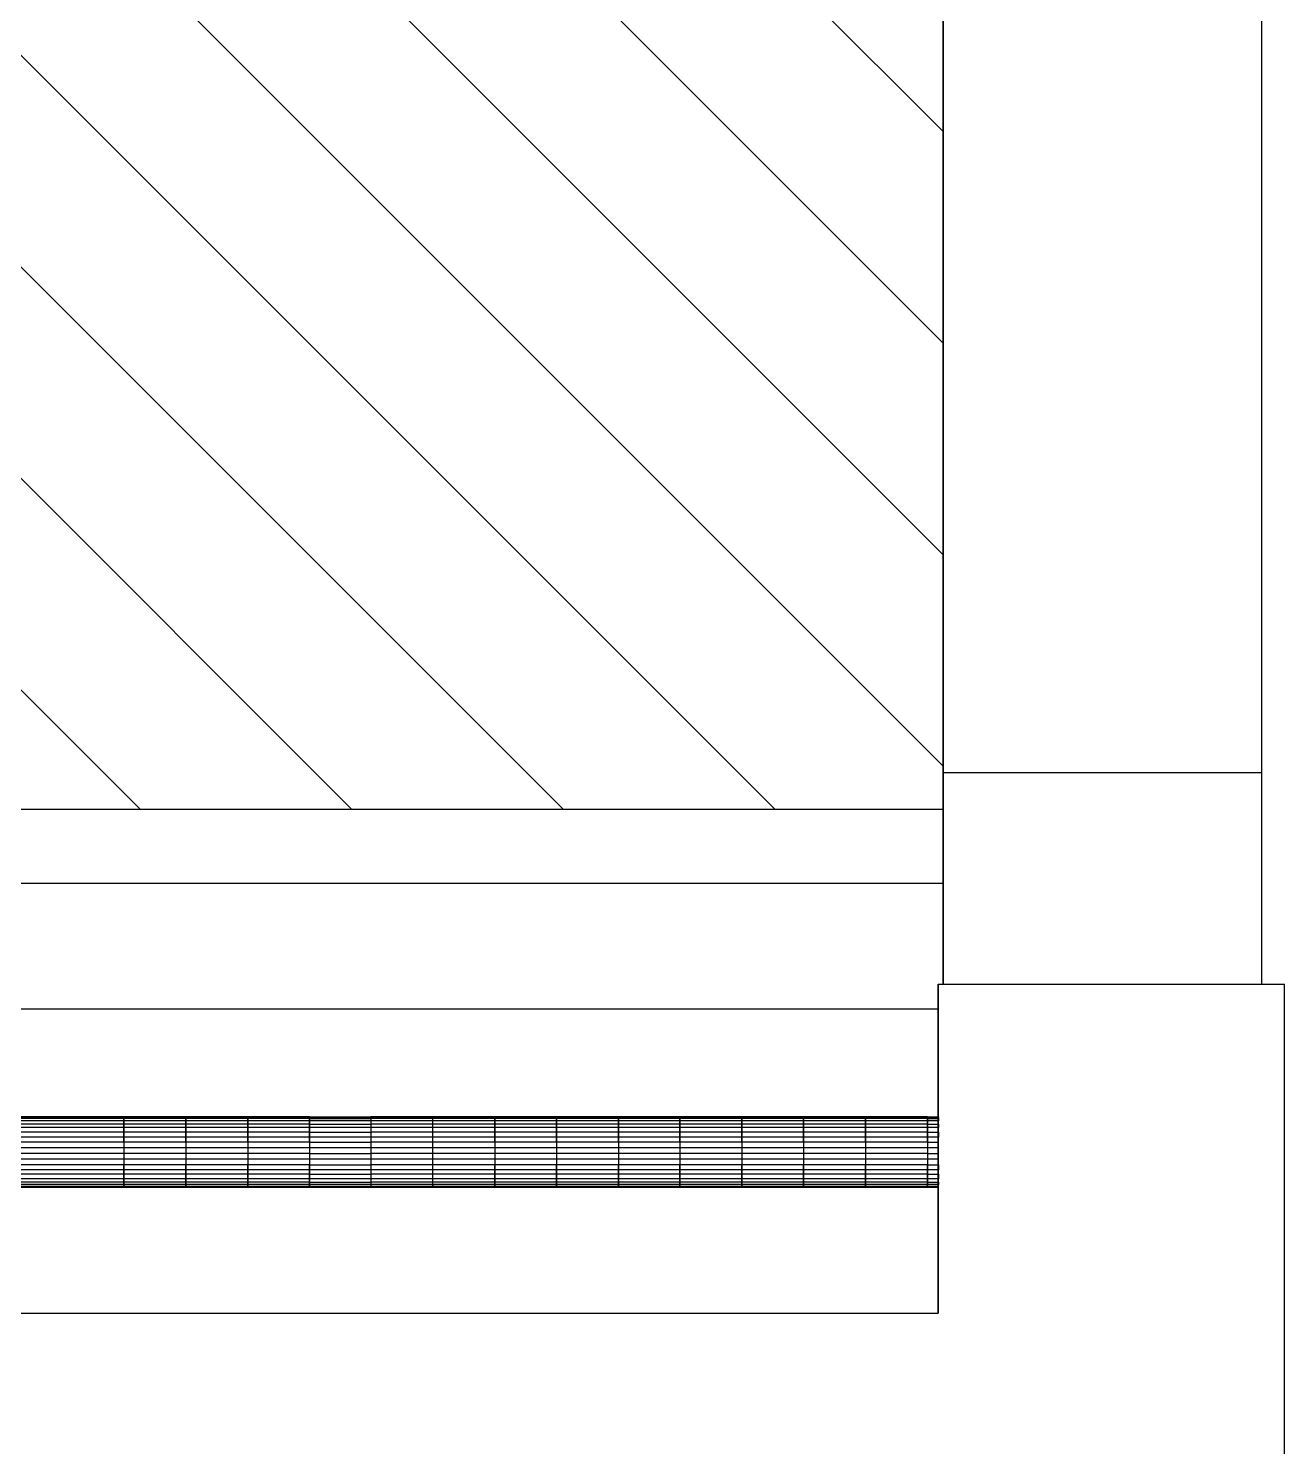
# Model space of a CAD drawing. Header units: inches. Extents: x 232 to 336, y -86 to 33.
# Drawn here: x 305.6359 to 306.0559, y -53.0307 to -52.5566 of the extents above; entities that cross this region are included whole.
import ezdxf

# ---------------------------------------------------------------- set-up
doc = ezdxf.new("R2010")
doc.units = ezdxf.units.IN
doc.header["$MEASUREMENT"] = 0
doc.layers.add('FUR', color=9, linetype='Continuous')

# ---------------------------------------------------------------- blocks, each defined once
blk = doc.blocks.new('710T')
at = {"linetype": 'Continuous'}
h = blk.add_hatch(dxfattribs=at)
h.set_pattern_fill('ANSI31', color=8, scale=400, style=0)
h.set_pattern_definition([(45, (-167838.8, -99950.68), (-35.355339, 35.355339), [])])
h.paths.add_polyline_path([(-1533.0052, 719.0517), (-1545.4198, 719.0517), (-1545.4198, 106.4646), (-1533.0052, 106.4646), (-183.8094, 106.4646), (-183.8094, 719.0517)])
for p, q in [((-1570.0609, 106.2765), (-1570.0609, 719.0517)), ((-1545.4198, 106.2765), (-1545.4198, 719.0517)), ((-1713.7693, 708.1419), (-1713.7693, 108.1575)), ((-1612.0072, 707.9538), (-1612.0072, 108.1575)), ((-1713.7693, 108.1575), (-1603.7308, 108.1575)), ((-1603.7308, 108.1575), (-1713.7693, 108.1575)), ((-1603.9189, 106.4646), (-1533.0052, 106.4646)), ((-1533.0052, 106.4646), (-1603.9189, 106.4646)), ((-1603.7308, 108.1575), (-1603.7308, -7.7121)), ((-1533.0052, 106.4646), (-134.5272, 106.4646)), ((-134.5272, 106.4646), (-1533.0052, 106.4646)), ((-1533.0052, 106.4646), (-1533.0052, 0)), ((-1533.0052, 0), (-1603.7308, 0)), ((-1533.0052, 0), (-1603.7308, 0)), ((-134.5272, 0), (-1533.0052, 0)), ((-134.5272, 0), (-1533.0052, 0)), ((-2080, -7.7121), (-1603.7308, -7.7121))]:
    blk.add_line(p, q, dxfattribs=at)
at = {"color": 8, "linetype": 'Continuous'}
for p, q in [((-1671.6349, 424.299), (-1671.6349, 380.3382)), ((-1671.6349, 424.299), (-1671.6349, 380.3382)), ((-1671.4468, 380.3382), (-1671.4468, 424.299)), ((-1670.6944, 380.3382), (-1670.6944, 424.299)), ((-1669.942, 380.3382), (-1669.942, 424.299)), ((-1668.8134, 380.3382), (-1668.8134, 424.299)), ((-1667.3086, 380.3382), (-1667.3086, 424.299)), ((-1665.8038, 380.3382), (-1665.8038, 424.299)), ((-1664.1109, 380.3382), (-1664.1109, 424.299)), ((-1662.2299, 380.3382), (-1662.2299, 424.299)), ((-1660.3489, 380.3382), (-1660.3489, 424.299)), ((-1658.4679, 380.3382), (-1658.4679, 424.299)), ((-1656.5869, 380.3382), (-1656.5869, 424.299)), ((-1654.894, 380.3382), (-1654.894, 424.299)), ((-1653.2011, 380.3382), (-1653.2011, 424.299)), ((-1651.6963, 380.3382), (-1651.6963, 424.299)), ((-1650.5677, 380.3382), (-1650.5677, 424.299)), ((-1649.4391, 380.3382), (-1649.4391, 424.299)), ((-1648.6867, 380.3382), (-1648.6867, 424.299)), ((-1648.3105, 380.3382), (-1648.3105, 424.299)), ((-1648.1224, 380.3382), (-1648.1224, 424.299)), ((-1671.6349, 380.3382), (-1671.6349, 359.6472)), ((-1671.6349, 380.3382), (-1671.6349, 359.6472)), ((-1671.4468, 380.3382), (-1671.6349, 380.3382)), ((-1670.6944, 380.3382), (-1671.6349, 380.3382)), ((-1671.6349, 380.3382), (-1671.4468, 380.3382)), ((-1671.4468, 359.6472), (-1671.4468, 380.3382)), ((-1671.4468, 380.3382), (-1670.6944, 380.3382)), ((-1670.6944, 380.3382), (-1671.4468, 380.3382)), ((-1670.6944, 359.6472), (-1670.6944, 380.3382)), ((-1670.6944, 380.3382), (-1669.942, 380.3382)), ((-1669.942, 380.3382), (-1670.6944, 380.3382)), ((-1669.942, 359.6472), (-1669.942, 380.3382)), ((-1669.942, 380.3382), (-1668.8134, 380.3382)), ((-1668.8134, 380.3382), (-1669.942, 380.3382)), ((-1668.8134, 359.6472), (-1668.8134, 380.3382)), ((-1668.8134, 380.3382), (-1667.3086, 380.3382)), ((-1667.3086, 380.3382), (-1668.8134, 380.3382)), ((-1667.3086, 359.6472), (-1667.3086, 380.3382)), ((-1667.3086, 380.3382), (-1665.8038, 380.3382)), ((-1665.8038, 380.3382), (-1667.3086, 380.3382)), ((-1665.8038, 359.6472), (-1665.8038, 380.3382)), ((-1665.8038, 380.3382), (-1664.1109, 380.3382)), ((-1664.1109, 380.3382), (-1665.8038, 380.3382)), ((-1664.1109, 359.6472), (-1664.1109, 380.3382)), ((-1662.2299, 380.3382), (-1664.1109, 380.3382)), ((-1662.2299, 359.6472), (-1662.2299, 380.3382)), ((-1660.3489, 380.3382), (-1662.2299, 380.3382)), ((-1660.3489, 359.6472), (-1660.3489, 380.3382)), ((-1658.4679, 380.3382), (-1660.3489, 380.3382)), ((-1658.4679, 359.6472), (-1658.4679, 380.3382)), ((-1656.5869, 380.3382), (-1658.4679, 380.3382)), ((-1656.5869, 359.6472), (-1656.5869, 380.3382)), ((-1656.5869, 380.3382), (-1654.894, 380.3382)), ((-1654.894, 380.3382), (-1656.5869, 380.3382)), ((-1654.894, 359.6472), (-1654.894, 380.3382)), ((-1654.894, 380.3382), (-1653.2011, 380.3382)), ((-1653.2011, 380.3382), (-1654.894, 380.3382)), ((-1653.2011, 359.6472), (-1653.2011, 380.3382)), ((-1653.2011, 380.3382), (-1651.6963, 380.3382)), ((-1651.6963, 380.3382), (-1653.2011, 380.3382)), ((-1651.6963, 359.6472), (-1651.6963, 380.3382)), ((-1651.6963, 380.3382), (-1650.5677, 380.3382)), ((-1650.5677, 380.3382), (-1651.6963, 380.3382)), ((-1650.5677, 359.6472), (-1650.5677, 380.3382)), ((-1650.5677, 380.3382), (-1649.4391, 380.3382)), ((-1649.4391, 380.3382), (-1650.5677, 380.3382)), ((-1649.4391, 359.6472), (-1649.4391, 380.3382)), ((-1649.4391, 380.3382), (-1648.6867, 380.3382)), ((-1648.6867, 380.3382), (-1649.4391, 380.3382)), ((-1648.6867, 359.6472), (-1648.6867, 380.3382)), ((-1648.6867, 380.3382), (-1648.3105, 380.3382)), ((-1648.3105, 380.3382), (-1648.6867, 380.3382)), ((-1648.3105, 359.6472), (-1648.3105, 380.3382)), ((-1648.3105, 380.3382), (-1648.1224, 380.3382)), ((-1648.1224, 359.6472), (-1648.1224, 380.3382)), ((-1671.6349, 359.6472), (-1671.6349, 338.9562)), ((-1671.6349, 359.6472), (-1671.6349, 338.9562)), ((-1671.4468, 359.6472), (-1671.6349, 359.6472)), ((-1670.6944, 359.6472), (-1671.6349, 359.6472)), ((-1671.6349, 359.6472), (-1671.4468, 359.6472)), ((-1671.4468, 338.9562), (-1671.4468, 359.6472)), ((-1671.4468, 359.6472), (-1670.6944, 359.6472)), ((-1670.6944, 359.6472), (-1671.4468, 359.6472)), ((-1670.6944, 338.9562), (-1670.6944, 359.6472)), ((-1670.6944, 359.6472), (-1669.942, 359.6472)), ((-1669.942, 359.6472), (-1670.6944, 359.6472)), ((-1669.942, 338.9562), (-1669.942, 359.6472)), ((-1669.942, 359.6472), (-1668.8134, 359.6472)), ((-1668.8134, 359.6472), (-1669.942, 359.6472)), ((-1668.8134, 338.9562), (-1668.8134, 359.6472)), ((-1668.8134, 359.6472), (-1667.3086, 359.6472)), ((-1667.3086, 359.6472), (-1668.8134, 359.6472)), ((-1667.3086, 338.9562), (-1667.3086, 359.6472)), ((-1667.3086, 359.6472), (-1665.8038, 359.6472)), ((-1665.8038, 359.6472), (-1667.3086, 359.6472)), ((-1665.8038, 338.9562), (-1665.8038, 359.6472)), ((-1665.8038, 359.6472), (-1664.1109, 359.6472)), ((-1664.1109, 359.6472), (-1665.8038, 359.6472)), ((-1664.1109, 338.9562), (-1664.1109, 359.6472)), ((-1662.2299, 359.6472), (-1664.1109, 359.6472)), ((-1662.2299, 338.9562), (-1662.2299, 359.6472)), ((-1660.3489, 359.6472), (-1662.2299, 359.6472)), ((-1660.3489, 338.9562), (-1660.3489, 359.6472)), ((-1658.4679, 359.6472), (-1660.3489, 359.6472)), ((-1658.4679, 338.9562), (-1658.4679, 359.6472)), ((-1656.5869, 359.6472), (-1658.4679, 359.6472)), ((-1656.5869, 338.9562), (-1656.5869, 359.6472)), ((-1656.5869, 359.6472), (-1654.894, 359.6472)), ((-1654.894, 359.6472), (-1656.5869, 359.6472)), ((-1654.894, 338.9562), (-1654.894, 359.6472)), ((-1654.894, 359.6472), (-1653.2011, 359.6472)), ((-1653.2011, 359.6472), (-1654.894, 359.6472)), ((-1653.2011, 338.9562), (-1653.2011, 359.6472)), ((-1653.2011, 359.6472), (-1651.6963, 359.6472)), ((-1651.6963, 359.6472), (-1653.2011, 359.6472)), ((-1651.6963, 338.9562), (-1651.6963, 359.6472)), ((-1651.6963, 359.6472), (-1650.5677, 359.6472)), ((-1650.5677, 359.6472), (-1651.6963, 359.6472)), ((-1650.5677, 338.9562), (-1650.5677, 359.6472)), ((-1650.5677, 359.6472), (-1649.4391, 359.6472)), ((-1649.4391, 359.6472), (-1650.5677, 359.6472)), ((-1649.4391, 338.9562), (-1649.4391, 359.6472)), ((-1649.4391, 359.6472), (-1648.6867, 359.6472)), ((-1648.6867, 359.6472), (-1649.4391, 359.6472)), ((-1648.6867, 338.9562), (-1648.6867, 359.6472)), ((-1648.6867, 359.6472), (-1648.3105, 359.6472)), ((-1648.3105, 359.6472), (-1648.6867, 359.6472)), ((-1648.3105, 338.9562), (-1648.3105, 359.6472)), ((-1648.3105, 359.6472), (-1648.1224, 359.6472)), ((-1648.1224, 338.9562), (-1648.1224, 359.6472)), ((-1671.6349, 338.9562), (-1671.6349, 318.2652)), ((-1671.6349, 338.9562), (-1671.6349, 318.2652)), ((-1671.4468, 338.9562), (-1671.6349, 338.9562)), ((-1670.6944, 338.9562), (-1671.6349, 338.9562)), ((-1671.6349, 338.9562), (-1671.4468, 338.9562)), ((-1671.4468, 318.2652), (-1671.4468, 338.9562)), ((-1671.4468, 338.9562), (-1670.6944, 338.9562)), ((-1670.6944, 338.9562), (-1671.4468, 338.9562)), ((-1670.6944, 318.2652), (-1670.6944, 338.9562)), ((-1670.6944, 338.9562), (-1669.942, 338.9562)), ((-1669.942, 338.9562), (-1670.6944, 338.9562)), ((-1669.942, 318.2652), (-1669.942, 338.9562)), ((-1669.942, 338.9562), (-1668.8134, 338.9562)), ((-1668.8134, 338.9562), (-1669.942, 338.9562)), ((-1668.8134, 318.2652), (-1668.8134, 338.9562)), ((-1668.8134, 338.9562), (-1667.3086, 338.9562)), ((-1667.3086, 338.9562), (-1668.8134, 338.9562)), ((-1667.3086, 318.2652), (-1667.3086, 338.9562)), ((-1667.3086, 338.9562), (-1665.8038, 338.9562)), ((-1665.8038, 338.9562), (-1667.3086, 338.9562)), ((-1665.8038, 318.2652), (-1665.8038, 338.9562)), ((-1665.8038, 338.9562), (-1664.1109, 338.9562)), ((-1664.1109, 338.9562), (-1665.8038, 338.9562)), ((-1664.1109, 318.2652), (-1664.1109, 338.9562)), ((-1662.2299, 338.9562), (-1664.1109, 338.9562)), ((-1662.2299, 318.2652), (-1662.2299, 338.9562)), ((-1660.3489, 338.9562), (-1662.2299, 338.9562)), ((-1660.3489, 318.2652), (-1660.3489, 338.9562)), ((-1658.4679, 338.9562), (-1660.3489, 338.9562)), ((-1658.4679, 318.2652), (-1658.4679, 338.9562)), ((-1656.5869, 338.9562), (-1658.4679, 338.9562)), ((-1656.5869, 318.2652), (-1656.5869, 338.9562)), ((-1656.5869, 338.9562), (-1654.894, 338.9562)), ((-1654.894, 338.9562), (-1656.5869, 338.9562)), ((-1654.894, 318.2652), (-1654.894, 338.9562)), ((-1654.894, 338.9562), (-1653.2011, 338.9562)), ((-1653.2011, 338.9562), (-1654.894, 338.9562)), ((-1653.2011, 318.2652), (-1653.2011, 338.9562)), ((-1653.2011, 338.9562), (-1651.6963, 338.9562)), ((-1651.6963, 338.9562), (-1653.2011, 338.9562)), ((-1651.6963, 318.2652), (-1651.6963, 338.9562)), ((-1651.6963, 338.9562), (-1650.5677, 338.9562)), ((-1650.5677, 338.9562), (-1651.6963, 338.9562)), ((-1650.5677, 318.2652), (-1650.5677, 338.9562)), ((-1650.5677, 338.9562), (-1649.4391, 338.9562)), ((-1649.4391, 338.9562), (-1650.5677, 338.9562)), ((-1649.4391, 318.2652), (-1649.4391, 338.9562)), ((-1649.4391, 338.9562), (-1648.6867, 338.9562)), ((-1648.6867, 338.9562), (-1649.4391, 338.9562)), ((-1648.6867, 318.2652), (-1648.6867, 338.9562)), ((-1648.6867, 338.9562), (-1648.3105, 338.9562)), ((-1648.3105, 338.9562), (-1648.6867, 338.9562)), ((-1648.3105, 318.2652), (-1648.3105, 338.9562)), ((-1648.3105, 338.9562), (-1648.1224, 338.9562)), ((-1648.1224, 318.2652), (-1648.1224, 338.9562)), ((-1671.6349, 318.2652), (-1671.6349, 297.7623)), ((-1671.6349, 318.2652), (-1671.6349, 297.7623)), ((-1671.4468, 318.2652), (-1671.6349, 318.2652)), ((-1670.6944, 318.2652), (-1671.6349, 318.2652)), ((-1671.6349, 318.2652), (-1671.4468, 318.2652)), ((-1671.4468, 297.7623), (-1671.4468, 318.2652)), ((-1671.4468, 318.2652), (-1670.6944, 318.2652)), ((-1670.6944, 318.2652), (-1671.4468, 318.2652)), ((-1670.6944, 297.7623), (-1670.6944, 318.2652)), ((-1670.6944, 318.2652), (-1669.942, 318.2652)), ((-1669.942, 318.2652), (-1670.6944, 318.2652)), ((-1669.942, 318.2652), (-1669.942, 297.7623)), ((-1668.8134, 318.2652), (-1669.942, 318.2652)), ((-1669.942, 318.2652), (-1668.8134, 318.2652)), ((-1668.8134, 318.2652), (-1669.942, 318.2652)), ((-1668.8134, 297.7623), (-1668.8134, 318.2652)), ((-1668.8134, 318.2652), (-1667.3086, 318.2652)), ((-1667.3086, 318.2652), (-1668.8134, 318.2652)), ((-1667.3086, 318.2652), (-1667.3086, 297.7623)), ((-1665.8038, 318.2652), (-1667.3086, 318.2652)), ((-1667.3086, 318.2652), (-1665.8038, 318.2652)), ((-1665.8038, 318.2652), (-1667.3086, 318.2652)), ((-1665.8038, 297.7623), (-1665.8038, 318.2652)), ((-1665.8038, 318.2652), (-1664.1109, 318.2652)), ((-1664.1109, 318.2652), (-1665.8038, 318.2652)), ((-1664.1109, 318.2652), (-1664.1109, 297.7623)), ((-1662.2299, 318.2652), (-1664.1109, 318.2652)), ((-1662.2299, 297.7623), (-1662.2299, 318.2652)), ((-1660.3489, 318.2652), (-1662.2299, 318.2652)), ((-1660.3489, 318.2652), (-1660.3489, 297.7623)), ((-1658.4679, 318.2652), (-1660.3489, 318.2652)), ((-1658.4679, 297.7623), (-1658.4679, 318.2652)), ((-1656.5869, 318.2652), (-1658.4679, 318.2652)), ((-1656.5869, 318.2652), (-1656.5869, 297.7623)), ((-1654.894, 318.2652), (-1656.5869, 318.2652)), ((-1656.5869, 318.2652), (-1654.894, 318.2652)), ((-1654.894, 318.2652), (-1656.5869, 318.2652)), ((-1654.894, 297.7623), (-1654.894, 318.2652)), ((-1654.894, 318.2652), (-1653.2011, 318.2652)), ((-1653.2011, 318.2652), (-1654.894, 318.2652)), ((-1653.2011, 318.2652), (-1653.2011, 297.7623)), ((-1651.6963, 318.2652), (-1653.2011, 318.2652)), ((-1653.2011, 318.2652), (-1651.6963, 318.2652)), ((-1651.6963, 318.2652), (-1653.2011, 318.2652)), ((-1651.6963, 297.7623), (-1651.6963, 318.2652)), ((-1651.6963, 318.2652), (-1650.5677, 318.2652)), ((-1650.5677, 318.2652), (-1651.6963, 318.2652)), ((-1650.5677, 318.2652), (-1650.5677, 297.7623)), ((-1649.4391, 318.2652), (-1650.5677, 318.2652)), ((-1650.5677, 318.2652), (-1649.4391, 318.2652)), ((-1649.4391, 318.2652), (-1650.5677, 318.2652)), ((-1649.4391, 297.7623), (-1649.4391, 318.2652)), ((-1649.4391, 318.2652), (-1648.6867, 318.2652)), ((-1648.6867, 318.2652), (-1649.4391, 318.2652)), ((-1648.6867, 318.2652), (-1648.6867, 297.7623)), ((-1648.3105, 318.2652), (-1648.6867, 318.2652)), ((-1648.6867, 318.2652), (-1648.3105, 318.2652)), ((-1648.3105, 318.2652), (-1648.6867, 318.2652)), ((-1648.3105, 297.7623), (-1648.3105, 318.2652)), ((-1648.3105, 318.2652), (-1648.1224, 318.2652)), ((-1648.1224, 318.2652), (-1648.1224, 297.7623)), ((-1671.6349, 297.7623), (-1671.6349, 277.0713)), ((-1671.6349, 297.7623), (-1671.6349, 277.0713)), ((-1671.4468, 297.7623), (-1671.6349, 297.7623)), ((-1671.6349, 297.7623), (-1671.4468, 297.7623)), ((-1670.6944, 297.7623), (-1671.6349, 297.7623)), ((-1671.6349, 297.7623), (-1671.4468, 297.7623)), ((-1671.4468, 277.0713), (-1671.4468, 297.7623)), ((-1670.6944, 297.7623), (-1671.4468, 297.7623)), ((-1670.6944, 277.0713), (-1670.6944, 297.7623)), ((-1669.942, 297.7623), (-1670.6944, 297.7623)), ((-1669.942, 297.7623), (-1670.6944, 297.7623)), ((-1669.942, 297.7623), (-1670.6944, 297.7623)), ((-1669.942, 277.0713), (-1669.942, 297.7623)), ((-1668.8134, 297.7623), (-1669.942, 297.7623)), ((-1668.8134, 297.7623), (-1669.942, 297.7623)), ((-1668.8134, 277.0713), (-1668.8134, 297.7623)), ((-1667.3086, 297.7623), (-1668.8134, 297.7623)), ((-1667.3086, 297.7623), (-1668.8134, 297.7623)), ((-1667.3086, 297.7623), (-1668.8134, 297.7623)), ((-1667.3086, 277.0713), (-1667.3086, 297.7623)), ((-1665.8038, 297.7623), (-1667.3086, 297.7623)), ((-1665.8038, 297.7623), (-1667.3086, 297.7623)), ((-1665.8038, 277.0713), (-1665.8038, 297.7623)), ((-1664.1109, 297.7623), (-1665.8038, 297.7623)), ((-1664.1109, 297.7623), (-1665.8038, 297.7623)), ((-1664.1109, 297.7623), (-1665.8038, 297.7623)), ((-1664.1109, 277.0713), (-1664.1109, 297.7623)), ((-1662.2299, 297.7623), (-1664.1109, 297.7623)), ((-1662.2299, 277.0713), (-1662.2299, 297.7623)), ((-1660.3489, 297.7623), (-1662.2299, 297.7623)), ((-1660.3489, 277.0713), (-1660.3489, 297.7623)), ((-1658.4679, 297.7623), (-1660.3489, 297.7623)), ((-1658.4679, 277.0713), (-1658.4679, 297.7623)), ((-1656.5869, 297.7623), (-1658.4679, 297.7623)), ((-1656.5869, 277.0713), (-1656.5869, 297.7623)), ((-1654.894, 297.7623), (-1656.5869, 297.7623)), ((-1654.894, 297.7623), (-1656.5869, 297.7623)), ((-1654.894, 277.0713), (-1654.894, 297.7623)), ((-1653.2011, 297.7623), (-1654.894, 297.7623)), ((-1653.2011, 297.7623), (-1654.894, 297.7623)), ((-1653.2011, 297.7623), (-1654.894, 297.7623)), ((-1653.2011, 277.0713), (-1653.2011, 297.7623)), ((-1651.6963, 297.7623), (-1653.2011, 297.7623)), ((-1651.6963, 297.7623), (-1653.2011, 297.7623)), ((-1651.6963, 277.0713), (-1651.6963, 297.7623)), ((-1650.5677, 297.7623), (-1651.6963, 297.7623)), ((-1650.5677, 297.7623), (-1651.6963, 297.7623)), ((-1650.5677, 297.7623), (-1651.6963, 297.7623)), ((-1650.5677, 277.0713), (-1650.5677, 297.7623)), ((-1649.4391, 297.7623), (-1650.5677, 297.7623)), ((-1649.4391, 297.7623), (-1650.5677, 297.7623)), ((-1649.4391, 277.0713), (-1649.4391, 297.7623)), ((-1648.6867, 297.7623), (-1649.4391, 297.7623)), ((-1648.6867, 297.7623), (-1649.4391, 297.7623)), ((-1648.6867, 297.7623), (-1649.4391, 297.7623)), ((-1648.6867, 277.0713), (-1648.6867, 297.7623)), ((-1648.3105, 297.7623), (-1648.6867, 297.7623)), ((-1648.3105, 297.7623), (-1648.6867, 297.7623)), ((-1648.3105, 277.0713), (-1648.3105, 297.7623)), ((-1648.1224, 297.7623), (-1648.3105, 297.7623)), ((-1648.3105, 297.7623), (-1648.1224, 297.7623)), ((-1648.1224, 297.7623), (-1648.3105, 297.7623)), ((-1648.1224, 277.0713), (-1648.1224, 297.7623)), ((-1671.6349, 277.0713), (-1671.6349, 256.3803)), ((-1671.6349, 277.0713), (-1671.6349, 256.3803)), ((-1671.4468, 277.0713), (-1671.6349, 277.0713)), ((-1670.6944, 277.0713), (-1671.6349, 277.0713)), ((-1671.6349, 277.0713), (-1671.4468, 277.0713)), ((-1671.4468, 277.0713), (-1671.6349, 277.0713)), ((-1671.4468, 256.3803), (-1671.4468, 277.0713)), ((-1671.4468, 277.0713), (-1670.6944, 277.0713)), ((-1670.6944, 256.3803), (-1670.6944, 277.0713)), ((-1670.6944, 277.0713), (-1669.942, 277.0713)), ((-1669.942, 256.3803), (-1669.942, 277.0713)), ((-1669.942, 277.0713), (-1668.8134, 277.0713)), ((-1668.8134, 256.3803), (-1668.8134, 277.0713)), ((-1668.8134, 277.0713), (-1667.3086, 277.0713)), ((-1667.3086, 256.3803), (-1667.3086, 277.0713)), ((-1667.3086, 277.0713), (-1665.8038, 277.0713)), ((-1665.8038, 256.3803), (-1665.8038, 277.0713)), ((-1665.8038, 277.0713), (-1664.1109, 277.0713)), ((-1664.1109, 256.3803), (-1664.1109, 277.0713)), ((-1664.1109, 277.0713), (-1662.2299, 277.0713)), ((-1662.2299, 256.3803), (-1662.2299, 277.0713)), ((-1662.2299, 277.0713), (-1660.3489, 277.0713)), ((-1660.3489, 256.3803), (-1660.3489, 277.0713)), ((-1660.3489, 277.0713), (-1658.4679, 277.0713)), ((-1658.4679, 256.3803), (-1658.4679, 277.0713)), ((-1658.4679, 277.0713), (-1656.5869, 277.0713)), ((-1656.5869, 256.3803), (-1656.5869, 277.0713)), ((-1656.5869, 277.0713), (-1654.894, 277.0713)), ((-1654.894, 256.3803), (-1654.894, 277.0713)), ((-1654.894, 277.0713), (-1653.2011, 277.0713)), ((-1653.2011, 256.3803), (-1653.2011, 277.0713)), ((-1653.2011, 277.0713), (-1651.6963, 277.0713)), ((-1651.6963, 256.3803), (-1651.6963, 277.0713)), ((-1651.6963, 277.0713), (-1650.5677, 277.0713)), ((-1650.5677, 256.3803), (-1650.5677, 277.0713)), ((-1650.5677, 277.0713), (-1649.4391, 277.0713)), ((-1649.4391, 256.3803), (-1649.4391, 277.0713)), ((-1649.4391, 277.0713), (-1648.6867, 277.0713)), ((-1648.6867, 256.3803), (-1648.6867, 277.0713)), ((-1648.6867, 277.0713), (-1648.3105, 277.0713)), ((-1648.3105, 256.3803), (-1648.3105, 277.0713)), ((-1648.3105, 277.0713), (-1648.1224, 277.0713)), ((-1648.1224, 277.0713), (-1648.3105, 277.0713)), ((-1648.1224, 256.3803), (-1648.1224, 277.0713)), ((-1671.6349, 256.3803), (-1671.6349, 235.6893)), ((-1671.6349, 256.3803), (-1671.6349, 235.6893)), ((-1671.4468, 256.3803), (-1671.6349, 256.3803)), ((-1670.6944, 256.3803), (-1671.6349, 256.3803)), ((-1671.6349, 256.3803), (-1671.4468, 256.3803)), ((-1671.4468, 235.6893), (-1671.4468, 256.3803)), ((-1671.4468, 256.3803), (-1670.6944, 256.3803)), ((-1670.6944, 256.3803), (-1671.4468, 256.3803)), ((-1670.6944, 235.6893), (-1670.6944, 256.3803)), ((-1670.6944, 256.3803), (-1669.942, 256.3803)), ((-1669.942, 256.3803), (-1670.6944, 256.3803)), ((-1669.942, 235.6893), (-1669.942, 256.3803)), ((-1669.942, 256.3803), (-1668.8134, 256.3803)), ((-1668.8134, 256.3803), (-1669.942, 256.3803)), ((-1668.8134, 235.6893), (-1668.8134, 256.3803)), ((-1668.8134, 256.3803), (-1667.3086, 256.3803)), ((-1667.3086, 256.3803), (-1668.8134, 256.3803)), ((-1667.3086, 235.6893), (-1667.3086, 256.3803)), ((-1667.3086, 256.3803), (-1665.8038, 256.3803)), ((-1665.8038, 256.3803), (-1667.3086, 256.3803)), ((-1665.8038, 235.6893), (-1665.8038, 256.3803)), ((-1665.8038, 256.3803), (-1664.1109, 256.3803)), ((-1664.1109, 256.3803), (-1665.8038, 256.3803)), ((-1664.1109, 235.6893), (-1664.1109, 256.3803)), ((-1662.2299, 256.3803), (-1664.1109, 256.3803)), ((-1662.2299, 235.6893), (-1662.2299, 256.3803)), ((-1660.3489, 256.3803), (-1662.2299, 256.3803)), ((-1660.3489, 235.6893), (-1660.3489, 256.3803)), ((-1658.4679, 256.3803), (-1660.3489, 256.3803)), ((-1658.4679, 235.6893), (-1658.4679, 256.3803)), ((-1656.5869, 256.3803), (-1658.4679, 256.3803)), ((-1656.5869, 235.6893), (-1656.5869, 256.3803)), ((-1656.5869, 256.3803), (-1654.894, 256.3803)), ((-1654.894, 256.3803), (-1656.5869, 256.3803)), ((-1654.894, 235.6893), (-1654.894, 256.3803)), ((-1654.894, 256.3803), (-1653.2011, 256.3803)), ((-1653.2011, 256.3803), (-1654.894, 256.3803)), ((-1653.2011, 235.6893), (-1653.2011, 256.3803)), ((-1653.2011, 256.3803), (-1651.6963, 256.3803)), ((-1651.6963, 256.3803), (-1653.2011, 256.3803)), ((-1651.6963, 235.6893), (-1651.6963, 256.3803)), ((-1651.6963, 256.3803), (-1650.5677, 256.3803)), ((-1650.5677, 256.3803), (-1651.6963, 256.3803)), ((-1650.5677, 235.6893), (-1650.5677, 256.3803)), ((-1650.5677, 256.3803), (-1649.4391, 256.3803)), ((-1649.4391, 256.3803), (-1650.5677, 256.3803)), ((-1649.4391, 235.6893), (-1649.4391, 256.3803)), ((-1649.4391, 256.3803), (-1648.6867, 256.3803)), ((-1648.6867, 256.3803), (-1649.4391, 256.3803)), ((-1648.6867, 235.6893), (-1648.6867, 256.3803)), ((-1648.6867, 256.3803), (-1648.3105, 256.3803)), ((-1648.3105, 256.3803), (-1648.6867, 256.3803)), ((-1648.3105, 235.6893), (-1648.3105, 256.3803)), ((-1648.3105, 256.3803), (-1648.1224, 256.3803)), ((-1648.1224, 235.6893), (-1648.1224, 256.3803)), ((-1671.6349, 235.6893), (-1671.6349, 214.9983)), ((-1671.6349, 235.6893), (-1671.6349, 214.9983)), ((-1671.4468, 235.6893), (-1671.6349, 235.6893)), ((-1670.6944, 235.6893), (-1671.6349, 235.6893)), ((-1671.6349, 235.6893), (-1671.4468, 235.6893)), ((-1671.4468, 214.9983), (-1671.4468, 235.6893)), ((-1671.4468, 235.6893), (-1670.6944, 235.6893)), ((-1670.6944, 235.6893), (-1671.4468, 235.6893)), ((-1670.6944, 214.9983), (-1670.6944, 235.6893)), ((-1670.6944, 235.6893), (-1669.942, 235.6893)), ((-1669.942, 235.6893), (-1670.6944, 235.6893)), ((-1669.942, 214.9983), (-1669.942, 235.6893)), ((-1669.942, 235.6893), (-1668.8134, 235.6893)), ((-1668.8134, 235.6893), (-1669.942, 235.6893)), ((-1668.8134, 214.9983), (-1668.8134, 235.6893)), ((-1668.8134, 235.6893), (-1667.3086, 235.6893)), ((-1667.3086, 235.6893), (-1668.8134, 235.6893)), ((-1667.3086, 214.9983), (-1667.3086, 235.6893)), ((-1667.3086, 235.6893), (-1665.8038, 235.6893)), ((-1665.8038, 235.6893), (-1667.3086, 235.6893)), ((-1665.8038, 214.9983), (-1665.8038, 235.6893)), ((-1665.8038, 235.6893), (-1664.1109, 235.6893)), ((-1664.1109, 235.6893), (-1665.8038, 235.6893)), ((-1664.1109, 214.9983), (-1664.1109, 235.6893)), ((-1662.2299, 235.6893), (-1664.1109, 235.6893)), ((-1662.2299, 214.9983), (-1662.2299, 235.6893)), ((-1660.3489, 235.6893), (-1662.2299, 235.6893)), ((-1660.3489, 214.9983), (-1660.3489, 235.6893)), ((-1658.4679, 235.6893), (-1660.3489, 235.6893)), ((-1658.4679, 214.9983), (-1658.4679, 235.6893)), ((-1656.5869, 235.6893), (-1658.4679, 235.6893)), ((-1656.5869, 214.9983), (-1656.5869, 235.6893)), ((-1656.5869, 235.6893), (-1654.894, 235.6893)), ((-1654.894, 235.6893), (-1656.5869, 235.6893)), ((-1654.894, 214.9983), (-1654.894, 235.6893)), ((-1654.894, 235.6893), (-1653.2011, 235.6893)), ((-1653.2011, 235.6893), (-1654.894, 235.6893)), ((-1653.2011, 214.9983), (-1653.2011, 235.6893)), ((-1653.2011, 235.6893), (-1651.6963, 235.6893)), ((-1651.6963, 235.6893), (-1653.2011, 235.6893)), ((-1651.6963, 214.9983), (-1651.6963, 235.6893)), ((-1651.6963, 235.6893), (-1650.5677, 235.6893)), ((-1650.5677, 235.6893), (-1651.6963, 235.6893)), ((-1650.5677, 214.9983), (-1650.5677, 235.6893)), ((-1650.5677, 235.6893), (-1649.4391, 235.6893)), ((-1649.4391, 235.6893), (-1650.5677, 235.6893)), ((-1649.4391, 214.9983), (-1649.4391, 235.6893)), ((-1649.4391, 235.6893), (-1648.6867, 235.6893)), ((-1648.6867, 235.6893), (-1649.4391, 235.6893)), ((-1648.6867, 214.9983), (-1648.6867, 235.6893)), ((-1648.6867, 235.6893), (-1648.3105, 235.6893)), ((-1648.3105, 235.6893), (-1648.6867, 235.6893)), ((-1648.3105, 214.9983), (-1648.3105, 235.6893)), ((-1648.3105, 235.6893), (-1648.1224, 235.6893)), ((-1648.1224, 214.9983), (-1648.1224, 235.6893)), ((-1671.6349, 214.9983), (-1671.6349, 194.4954)), ((-1671.6349, 214.9983), (-1671.6349, 194.4954)), ((-1671.4468, 214.9983), (-1671.6349, 214.9983)), ((-1670.6944, 214.9983), (-1671.6349, 214.9983)), ((-1671.6349, 214.9983), (-1671.4468, 214.9983)), ((-1671.4468, 194.4954), (-1671.4468, 214.9983)), ((-1671.4468, 214.9983), (-1670.6944, 214.9983)), ((-1670.6944, 214.9983), (-1671.4468, 214.9983)), ((-1670.6944, 194.4954), (-1670.6944, 214.9983)), ((-1670.6944, 214.9983), (-1669.942, 214.9983)), ((-1669.942, 214.9983), (-1670.6944, 214.9983)), ((-1669.942, 194.4954), (-1669.942, 214.9983)), ((-1669.942, 214.9983), (-1668.8134, 214.9983)), ((-1668.8134, 214.9983), (-1669.942, 214.9983)), ((-1668.8134, 194.4954), (-1668.8134, 214.9983)), ((-1668.8134, 214.9983), (-1667.3086, 214.9983)), ((-1667.3086, 214.9983), (-1668.8134, 214.9983)), ((-1667.3086, 194.4954), (-1667.3086, 214.9983)), ((-1667.3086, 214.9983), (-1665.8038, 214.9983)), ((-1665.8038, 214.9983), (-1667.3086, 214.9983)), ((-1665.8038, 194.4954), (-1665.8038, 214.9983)), ((-1665.8038, 214.9983), (-1664.1109, 214.9983)), ((-1664.1109, 214.9983), (-1665.8038, 214.9983)), ((-1664.1109, 194.4954), (-1664.1109, 214.9983)), ((-1662.2299, 214.9983), (-1664.1109, 214.9983)), ((-1662.2299, 194.4954), (-1662.2299, 214.9983)), ((-1660.3489, 214.9983), (-1662.2299, 214.9983)), ((-1660.3489, 194.4954), (-1660.3489, 214.9983)), ((-1658.4679, 214.9983), (-1660.3489, 214.9983)), ((-1658.4679, 194.4954), (-1658.4679, 214.9983)), ((-1656.5869, 214.9983), (-1658.4679, 214.9983)), ((-1656.5869, 194.4954), (-1656.5869, 214.9983)), ((-1656.5869, 214.9983), (-1654.894, 214.9983)), ((-1654.894, 214.9983), (-1656.5869, 214.9983)), ((-1654.894, 194.4954), (-1654.894, 214.9983)), ((-1654.894, 214.9983), (-1653.2011, 214.9983)), ((-1653.2011, 214.9983), (-1654.894, 214.9983)), ((-1653.2011, 194.4954), (-1653.2011, 214.9983)), ((-1653.2011, 214.9983), (-1651.6963, 214.9983)), ((-1651.6963, 214.9983), (-1653.2011, 214.9983)), ((-1651.6963, 194.4954), (-1651.6963, 214.9983)), ((-1651.6963, 214.9983), (-1650.5677, 214.9983)), ((-1650.5677, 214.9983), (-1651.6963, 214.9983)), ((-1650.5677, 194.4954), (-1650.5677, 214.9983)), ((-1650.5677, 214.9983), (-1649.4391, 214.9983)), ((-1649.4391, 214.9983), (-1650.5677, 214.9983)), ((-1649.4391, 194.4954), (-1649.4391, 214.9983)), ((-1649.4391, 214.9983), (-1648.6867, 214.9983)), ((-1648.6867, 214.9983), (-1649.4391, 214.9983)), ((-1648.6867, 194.4954), (-1648.6867, 214.9983)), ((-1648.6867, 214.9983), (-1648.3105, 214.9983)), ((-1648.3105, 214.9983), (-1648.6867, 214.9983)), ((-1648.3105, 194.4954), (-1648.3105, 214.9983)), ((-1648.3105, 214.9983), (-1648.1224, 214.9983)), ((-1648.1224, 194.4954), (-1648.1224, 214.9983)), ((-1671.6349, 194.4954), (-1671.6349, 173.8044)), ((-1671.6349, 194.4954), (-1671.6349, 173.8044)), ((-1671.4468, 194.4954), (-1671.6349, 194.4954)), ((-1670.6944, 194.4954), (-1671.6349, 194.4954)), ((-1671.6349, 194.4954), (-1671.4468, 194.4954)), ((-1671.4468, 173.8044), (-1671.4468, 194.4954)), ((-1671.4468, 194.4954), (-1670.6944, 194.4954)), ((-1670.6944, 194.4954), (-1671.4468, 194.4954)), ((-1670.6944, 173.8044), (-1670.6944, 194.4954)), ((-1670.6944, 194.4954), (-1669.942, 194.4954)), ((-1669.942, 194.4954), (-1670.6944, 194.4954)), ((-1669.942, 173.8044), (-1669.942, 194.4954)), ((-1669.942, 194.4954), (-1668.8134, 194.4954)), ((-1668.8134, 194.4954), (-1669.942, 194.4954)), ((-1668.8134, 173.8044), (-1668.8134, 194.4954)), ((-1668.8134, 194.4954), (-1667.3086, 194.4954)), ((-1667.3086, 194.4954), (-1668.8134, 194.4954)), ((-1667.3086, 173.8044), (-1667.3086, 194.4954)), ((-1667.3086, 194.4954), (-1665.8038, 194.4954)), ((-1665.8038, 194.4954), (-1667.3086, 194.4954)), ((-1665.8038, 173.8044), (-1665.8038, 194.4954)), ((-1665.8038, 194.4954), (-1664.1109, 194.4954)), ((-1664.1109, 194.4954), (-1665.8038, 194.4954)), ((-1664.1109, 173.8044), (-1664.1109, 194.4954)), ((-1662.2299, 194.4954), (-1664.1109, 194.4954)), ((-1662.2299, 173.8044), (-1662.2299, 194.4954)), ((-1660.3489, 194.4954), (-1662.2299, 194.4954)), ((-1660.3489, 173.8044), (-1660.3489, 194.4954)), ((-1658.4679, 194.4954), (-1660.3489, 194.4954)), ((-1658.4679, 173.8044), (-1658.4679, 194.4954)), ((-1656.5869, 194.4954), (-1658.4679, 194.4954)), ((-1656.5869, 173.8044), (-1656.5869, 194.4954)), ((-1656.5869, 194.4954), (-1654.894, 194.4954)), ((-1654.894, 194.4954), (-1656.5869, 194.4954)), ((-1654.894, 173.8044), (-1654.894, 194.4954)), ((-1654.894, 194.4954), (-1653.2011, 194.4954)), ((-1653.2011, 194.4954), (-1654.894, 194.4954)), ((-1653.2011, 173.8044), (-1653.2011, 194.4954)), ((-1653.2011, 194.4954), (-1651.6963, 194.4954)), ((-1651.6963, 194.4954), (-1653.2011, 194.4954)), ((-1651.6963, 173.8044), (-1651.6963, 194.4954)), ((-1651.6963, 194.4954), (-1650.5677, 194.4954)), ((-1650.5677, 194.4954), (-1651.6963, 194.4954)), ((-1650.5677, 173.8044), (-1650.5677, 194.4954)), ((-1650.5677, 194.4954), (-1649.4391, 194.4954)), ((-1649.4391, 194.4954), (-1650.5677, 194.4954)), ((-1649.4391, 173.8044), (-1649.4391, 194.4954)), ((-1649.4391, 194.4954), (-1648.6867, 194.4954)), ((-1648.6867, 194.4954), (-1649.4391, 194.4954)), ((-1648.6867, 173.8044), (-1648.6867, 194.4954)), ((-1648.6867, 194.4954), (-1648.3105, 194.4954)), ((-1648.3105, 194.4954), (-1648.6867, 194.4954)), ((-1648.3105, 173.8044), (-1648.3105, 194.4954)), ((-1648.3105, 194.4954), (-1648.1224, 194.4954)), ((-1648.1224, 173.8044), (-1648.1224, 194.4954)), ((-1671.6349, 173.8044), (-1671.6349, 153.1134)), ((-1671.6349, 173.8044), (-1671.6349, 153.1134)), ((-1671.4468, 173.8044), (-1671.6349, 173.8044)), ((-1670.6944, 173.8044), (-1671.6349, 173.8044)), ((-1671.6349, 173.8044), (-1671.4468, 173.8044)), ((-1671.4468, 153.1134), (-1671.4468, 173.8044)), ((-1671.4468, 173.8044), (-1670.6944, 173.8044)), ((-1670.6944, 173.8044), (-1671.4468, 173.8044)), ((-1670.6944, 153.1134), (-1670.6944, 173.8044)), ((-1670.6944, 173.8044), (-1669.942, 173.8044)), ((-1669.942, 173.8044), (-1670.6944, 173.8044)), ((-1669.942, 153.1134), (-1669.942, 173.8044)), ((-1669.942, 173.8044), (-1668.8134, 173.8044)), ((-1668.8134, 173.8044), (-1669.942, 173.8044)), ((-1668.8134, 153.1134), (-1668.8134, 173.8044)), ((-1668.8134, 173.8044), (-1667.3086, 173.8044)), ((-1667.3086, 173.8044), (-1668.8134, 173.8044)), ((-1667.3086, 153.1134), (-1667.3086, 173.8044)), ((-1667.3086, 173.8044), (-1665.8038, 173.8044)), ((-1665.8038, 173.8044), (-1667.3086, 173.8044)), ((-1665.8038, 153.1134), (-1665.8038, 173.8044)), ((-1665.8038, 173.8044), (-1664.1109, 173.8044)), ((-1664.1109, 173.8044), (-1665.8038, 173.8044)), ((-1664.1109, 153.1134), (-1664.1109, 173.8044)), ((-1662.2299, 173.8044), (-1664.1109, 173.8044)), ((-1662.2299, 153.1134), (-1662.2299, 173.8044)), ((-1660.3489, 173.8044), (-1662.2299, 173.8044)), ((-1660.3489, 153.1134), (-1660.3489, 173.8044)), ((-1658.4679, 173.8044), (-1660.3489, 173.8044)), ((-1658.4679, 153.1134), (-1658.4679, 173.8044)), ((-1656.5869, 173.8044), (-1658.4679, 173.8044)), ((-1656.5869, 153.1134), (-1656.5869, 173.8044)), ((-1656.5869, 173.8044), (-1654.894, 173.8044)), ((-1654.894, 173.8044), (-1656.5869, 173.8044)), ((-1654.894, 153.1134), (-1654.894, 173.8044)), ((-1654.894, 173.8044), (-1653.2011, 173.8044)), ((-1653.2011, 173.8044), (-1654.894, 173.8044)), ((-1653.2011, 153.1134), (-1653.2011, 173.8044)), ((-1653.2011, 173.8044), (-1651.6963, 173.8044)), ((-1651.6963, 173.8044), (-1653.2011, 173.8044)), ((-1651.6963, 153.1134), (-1651.6963, 173.8044)), ((-1651.6963, 173.8044), (-1650.5677, 173.8044)), ((-1650.5677, 173.8044), (-1651.6963, 173.8044)), ((-1650.5677, 153.1134), (-1650.5677, 173.8044)), ((-1650.5677, 173.8044), (-1649.4391, 173.8044)), ((-1649.4391, 173.8044), (-1650.5677, 173.8044)), ((-1649.4391, 153.1134), (-1649.4391, 173.8044)), ((-1649.4391, 173.8044), (-1648.6867, 173.8044)), ((-1648.6867, 173.8044), (-1649.4391, 173.8044)), ((-1648.6867, 153.1134), (-1648.6867, 173.8044)), ((-1648.6867, 173.8044), (-1648.3105, 173.8044)), ((-1648.3105, 173.8044), (-1648.6867, 173.8044)), ((-1648.3105, 153.1134), (-1648.3105, 173.8044)), ((-1648.3105, 173.8044), (-1648.1224, 173.8044)), ((-1648.1224, 153.1134), (-1648.1224, 173.8044)), ((-1671.6349, 153.1134), (-1671.6349, 132.4224)), ((-1671.6349, 153.1134), (-1671.6349, 132.4224)), ((-1671.4468, 153.1134), (-1671.6349, 153.1134)), ((-1670.6944, 153.1134), (-1671.6349, 153.1134)), ((-1671.6349, 153.1134), (-1671.4468, 153.1134)), ((-1671.4468, 132.4224), (-1671.4468, 153.1134)), ((-1671.4468, 153.1134), (-1670.6944, 153.1134)), ((-1670.6944, 153.1134), (-1671.4468, 153.1134)), ((-1670.6944, 132.4224), (-1670.6944, 153.1134)), ((-1670.6944, 153.1134), (-1669.942, 153.1134)), ((-1669.942, 153.1134), (-1670.6944, 153.1134)), ((-1669.942, 132.4224), (-1669.942, 153.1134)), ((-1669.942, 153.1134), (-1668.8134, 153.1134)), ((-1668.8134, 153.1134), (-1669.942, 153.1134)), ((-1668.8134, 132.4224), (-1668.8134, 153.1134)), ((-1668.8134, 153.1134), (-1667.3086, 153.1134)), ((-1667.3086, 153.1134), (-1668.8134, 153.1134)), ((-1667.3086, 132.4224), (-1667.3086, 153.1134)), ((-1667.3086, 153.1134), (-1665.8038, 153.1134)), ((-1665.8038, 153.1134), (-1667.3086, 153.1134)), ((-1665.8038, 132.4224), (-1665.8038, 153.1134)), ((-1665.8038, 153.1134), (-1664.1109, 153.1134)), ((-1664.1109, 153.1134), (-1665.8038, 153.1134)), ((-1664.1109, 132.4224), (-1664.1109, 153.1134)), ((-1662.2299, 153.1134), (-1664.1109, 153.1134)), ((-1662.2299, 132.4224), (-1662.2299, 153.1134)), ((-1660.3489, 153.1134), (-1662.2299, 153.1134)), ((-1660.3489, 132.4224), (-1660.3489, 153.1134)), ((-1658.4679, 153.1134), (-1660.3489, 153.1134)), ((-1658.4679, 132.4224), (-1658.4679, 153.1134)), ((-1656.5869, 153.1134), (-1658.4679, 153.1134)), ((-1656.5869, 132.4224), (-1656.5869, 153.1134)), ((-1656.5869, 153.1134), (-1654.894, 153.1134)), ((-1654.894, 153.1134), (-1656.5869, 153.1134)), ((-1654.894, 132.4224), (-1654.894, 153.1134)), ((-1654.894, 153.1134), (-1653.2011, 153.1134)), ((-1653.2011, 153.1134), (-1654.894, 153.1134)), ((-1653.2011, 132.4224), (-1653.2011, 153.1134)), ((-1653.2011, 153.1134), (-1651.6963, 153.1134)), ((-1651.6963, 153.1134), (-1653.2011, 153.1134)), ((-1651.6963, 132.4224), (-1651.6963, 153.1134)), ((-1651.6963, 153.1134), (-1650.5677, 153.1134)), ((-1650.5677, 153.1134), (-1651.6963, 153.1134)), ((-1650.5677, 132.4224), (-1650.5677, 153.1134)), ((-1650.5677, 153.1134), (-1649.4391, 153.1134)), ((-1649.4391, 153.1134), (-1650.5677, 153.1134)), ((-1649.4391, 132.4224), (-1649.4391, 153.1134)), ((-1649.4391, 153.1134), (-1648.6867, 153.1134)), ((-1648.6867, 153.1134), (-1649.4391, 153.1134)), ((-1648.6867, 132.4224), (-1648.6867, 153.1134)), ((-1648.6867, 153.1134), (-1648.3105, 153.1134)), ((-1648.3105, 153.1134), (-1648.6867, 153.1134)), ((-1648.3105, 132.4224), (-1648.3105, 153.1134)), ((-1648.3105, 153.1134), (-1648.1224, 153.1134)), ((-1648.1224, 132.4224), (-1648.1224, 153.1134)), ((-1671.6349, 132.4224), (-1671.6349, 111.7314)), ((-1671.6349, 132.4224), (-1671.6349, 111.7314)), ((-1671.4468, 132.4224), (-1671.6349, 132.4224)), ((-1670.6944, 132.4224), (-1671.6349, 132.4224)), ((-1671.6349, 132.4224), (-1671.4468, 132.4224)), ((-1671.4468, 111.7314), (-1671.4468, 132.4224)), ((-1671.4468, 132.4224), (-1670.6944, 132.4224)), ((-1670.6944, 132.4224), (-1671.4468, 132.4224)), ((-1670.6944, 111.7314), (-1670.6944, 132.4224)), ((-1670.6944, 132.4224), (-1669.942, 132.4224)), ((-1669.942, 132.4224), (-1670.6944, 132.4224)), ((-1669.942, 111.7314), (-1669.942, 132.4224)), ((-1669.942, 132.4224), (-1668.8134, 132.4224)), ((-1668.8134, 132.4224), (-1669.942, 132.4224)), ((-1668.8134, 111.7314), (-1668.8134, 132.4224)), ((-1668.8134, 132.4224), (-1667.3086, 132.4224)), ((-1667.3086, 132.4224), (-1668.8134, 132.4224)), ((-1667.3086, 111.7314), (-1667.3086, 132.4224)), ((-1667.3086, 132.4224), (-1665.8038, 132.4224)), ((-1665.8038, 132.4224), (-1667.3086, 132.4224)), ((-1665.8038, 111.7314), (-1665.8038, 132.4224)), ((-1665.8038, 132.4224), (-1664.1109, 132.4224)), ((-1664.1109, 132.4224), (-1665.8038, 132.4224)), ((-1664.1109, 111.7314), (-1664.1109, 132.4224)), ((-1662.2299, 132.4224), (-1664.1109, 132.4224)), ((-1662.2299, 111.7314), (-1662.2299, 132.4224)), ((-1660.3489, 132.4224), (-1662.2299, 132.4224)), ((-1660.3489, 111.7314), (-1660.3489, 132.4224)), ((-1658.4679, 132.4224), (-1660.3489, 132.4224)), ((-1658.4679, 111.7314), (-1658.4679, 132.4224)), ((-1656.5869, 132.4224), (-1658.4679, 132.4224)), ((-1656.5869, 111.7314), (-1656.5869, 132.4224)), ((-1656.5869, 132.4224), (-1654.894, 132.4224)), ((-1654.894, 132.4224), (-1656.5869, 132.4224)), ((-1654.894, 111.7314), (-1654.894, 132.4224)), ((-1654.894, 132.4224), (-1653.2011, 132.4224)), ((-1653.2011, 132.4224), (-1654.894, 132.4224)), ((-1653.2011, 111.7314), (-1653.2011, 132.4224)), ((-1653.2011, 132.4224), (-1651.6963, 132.4224)), ((-1651.6963, 132.4224), (-1653.2011, 132.4224)), ((-1651.6963, 111.7314), (-1651.6963, 132.4224)), ((-1651.6963, 132.4224), (-1650.5677, 132.4224)), ((-1650.5677, 132.4224), (-1651.6963, 132.4224)), ((-1650.5677, 111.7314), (-1650.5677, 132.4224)), ((-1650.5677, 132.4224), (-1649.4391, 132.4224)), ((-1649.4391, 132.4224), (-1650.5677, 132.4224)), ((-1649.4391, 111.7314), (-1649.4391, 132.4224)), ((-1649.4391, 132.4224), (-1648.6867, 132.4224)), ((-1648.6867, 132.4224), (-1649.4391, 132.4224)), ((-1648.6867, 111.7314), (-1648.6867, 132.4224)), ((-1648.6867, 132.4224), (-1648.3105, 132.4224)), ((-1648.3105, 132.4224), (-1648.6867, 132.4224)), ((-1648.3105, 111.7314), (-1648.3105, 132.4224)), ((-1648.3105, 132.4224), (-1648.1224, 132.4224)), ((-1648.1224, 111.7314), (-1648.1224, 132.4224)), ((-1671.6349, 111.7314), (-1671.6349, 107.9694)), ((-1671.6349, 111.7314), (-1671.6349, 107.9694)), ((-1671.4468, 111.7314), (-1671.6349, 111.7314)), ((-1670.6944, 111.7314), (-1671.6349, 111.7314)), ((-1671.6349, 111.7314), (-1671.4468, 111.7314)), ((-1671.4468, 107.9694), (-1671.4468, 111.7314)), ((-1671.4468, 111.7314), (-1670.6944, 111.7314)), ((-1670.6944, 111.7314), (-1671.4468, 111.7314)), ((-1670.6944, 107.9694), (-1670.6944, 111.7314)), ((-1670.6944, 111.7314), (-1669.942, 111.7314)), ((-1669.942, 111.7314), (-1670.6944, 111.7314)), ((-1669.942, 111.7314), (-1669.942, 107.9694)), ((-1668.8134, 111.7314), (-1669.942, 111.7314)), ((-1669.942, 111.7314), (-1668.8134, 111.7314)), ((-1668.8134, 111.7314), (-1669.942, 111.7314)), ((-1668.8134, 107.9694), (-1668.8134, 111.7314)), ((-1668.8134, 111.7314), (-1667.3086, 111.7314)), ((-1667.3086, 111.7314), (-1668.8134, 111.7314)), ((-1667.3086, 111.7314), (-1667.3086, 107.9694)), ((-1665.8038, 111.7314), (-1667.3086, 111.7314)), ((-1667.3086, 111.7314), (-1665.8038, 111.7314)), ((-1665.8038, 111.7314), (-1667.3086, 111.7314)), ((-1665.8038, 107.9694), (-1665.8038, 111.7314)), ((-1665.8038, 111.7314), (-1664.1109, 111.7314)), ((-1664.1109, 111.7314), (-1665.8038, 111.7314)), ((-1664.1109, 111.7314), (-1664.1109, 107.9694)), ((-1662.2299, 111.7314), (-1664.1109, 111.7314)), ((-1662.2299, 107.9694), (-1662.2299, 111.7314)), ((-1660.3489, 111.7314), (-1662.2299, 111.7314)), ((-1660.3489, 111.7314), (-1660.3489, 107.9694)), ((-1658.4679, 111.7314), (-1660.3489, 111.7314)), ((-1658.4679, 107.9694), (-1658.4679, 111.7314)), ((-1656.5869, 111.7314), (-1658.4679, 111.7314)), ((-1656.5869, 111.7314), (-1656.5869, 107.9694)), ((-1654.894, 111.7314), (-1656.5869, 111.7314)), ((-1656.5869, 111.7314), (-1654.894, 111.7314)), ((-1654.894, 111.7314), (-1656.5869, 111.7314)), ((-1654.894, 107.9694), (-1654.894, 111.7314)), ((-1654.894, 111.7314), (-1653.2011, 111.7314)), ((-1653.2011, 111.7314), (-1654.894, 111.7314)), ((-1653.2011, 111.7314), (-1653.2011, 107.9694)), ((-1651.6963, 111.7314), (-1653.2011, 111.7314)), ((-1653.2011, 111.7314), (-1651.6963, 111.7314)), ((-1651.6963, 111.7314), (-1653.2011, 111.7314)), ((-1651.6963, 107.9694), (-1651.6963, 111.7314)), ((-1651.6963, 111.7314), (-1650.5677, 111.7314)), ((-1650.5677, 111.7314), (-1651.6963, 111.7314)), ((-1650.5677, 111.7314), (-1650.5677, 107.9694)), ((-1649.4391, 111.7314), (-1650.5677, 111.7314)), ((-1650.5677, 111.7314), (-1649.4391, 111.7314)), ((-1649.4391, 111.7314), (-1650.5677, 111.7314)), ((-1649.4391, 107.9694), (-1649.4391, 111.7314)), ((-1649.4391, 111.7314), (-1648.6867, 111.7314)), ((-1648.6867, 111.7314), (-1649.4391, 111.7314)), ((-1648.6867, 111.7314), (-1648.6867, 107.9694)), ((-1648.3105, 111.7314), (-1648.6867, 111.7314)), ((-1648.6867, 111.7314), (-1648.3105, 111.7314)), ((-1648.3105, 111.7314), (-1648.6867, 111.7314)), ((-1648.3105, 107.9694), (-1648.3105, 111.7314)), ((-1648.3105, 111.7314), (-1648.1224, 111.7314)), ((-1648.1224, 111.7314), (-1648.1224, 107.9694)), ((-1671.6349, 107.9694), (-1671.4468, 107.9694)), ((-1669.942, 107.9694), (-1670.6944, 107.9694)), ((-1667.3086, 107.9694), (-1668.8134, 107.9694)), ((-1664.1109, 107.9694), (-1665.8038, 107.9694)), ((-1653.2011, 107.9694), (-1654.894, 107.9694)), ((-1650.5677, 107.9694), (-1651.6963, 107.9694)), ((-1648.6867, 107.9694), (-1649.4391, 107.9694)), ((-1648.1224, 107.9694), (-1648.3105, 107.9694))]:
    blk.add_line(p, q, dxfattribs=at)

msp = doc.modelspace()

# ---------------------------------------------------------------- block references
at = {"layer": 'FUR', "xscale": 0.001000000000203727, "yscale": 0.001000000000203727, "zscale": 0.001000000000203727, "rotation": 90}
msp.add_blockref('710T', (306.04816, -51.27236, 1.12687), dxfattribs=at)

doc.saveas('drawing.dxf')
